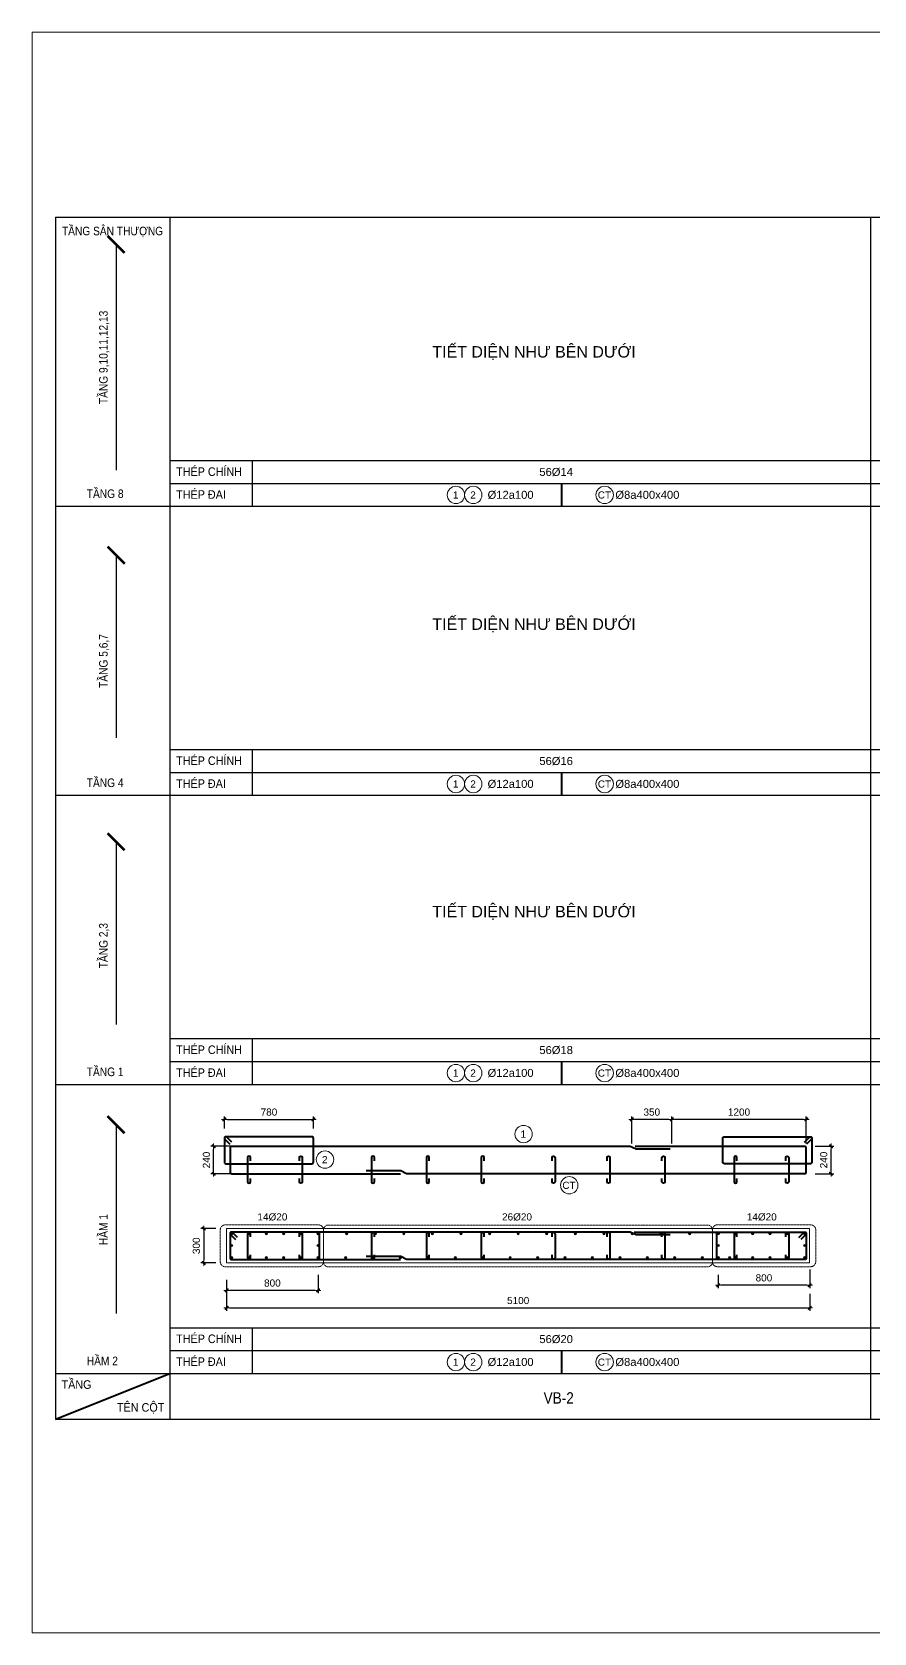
# Model space of a CAD drawing. Header units: millimetres. Extents: x -146909 to 4830753, y -683702 to -336947.
# Drawn here: x 4639581 to 4646947, y -448762 to -434762 of the extents above; entities that cross this region are included whole.
import ezdxf
from ezdxf.enums import TextEntityAlignment as Align

# ---------------------------------------------------------------- set-up
doc = ezdxf.new("R2010")
doc.units = ezdxf.units.MM
doc.header["$MEASUREMENT"] = 0
doc.linetypes.add('HIDDEN', pattern=[0.375, 0.25, -0.125])
doc.layers.get('0').update_dxf_attribs({"lineweight": 9})
doc.layers.get('Defpoints').update_dxf_attribs({"color": 10, "lineweight": 0})
for name, color, linetype, lineweight in [("'S_General_Cont_1 Thin", 1, 'Continuous', 18), ("'S_General_Text_3_Member name", 3, 'Continuous', 35), ('CDAI', 3, 'Continuous', 40), ('chunho.q', 1, 'Continuous', 13), ('CTHEP', 4, 'Continuous', 50), ('DBAO', 2, 'Continuous', 13), ('DMo', 9, 'HIDDEN', 9), ('KTH', 154, 'Continuous', 9), ('STICK', 1, 'Continuous', 9)]:
    doc.layers.add(name, color=color, linetype=linetype, lineweight=lineweight)
for name, color, linetype in [('DM', 1, 'Continuous'), ('TBL', 1, 'Continuous'), ('TX', 214, 'Continuous')]:
    doc.layers.add(name, color=color, linetype=linetype)
doc.styles.add('arial', font='arial.ttf', dxfattribs={"width": 0.85})
doc.styles.add('TTP-HelCon', font='arial.ttf')
doc.dimstyles.new('TTP-25', dxfattribs={"dimscale": 25, "dimtxt": 2.5, "dimasz": 1, "dimexe": 1, "dimexo": 1, "dimgap": 0.09, "dimtad": 0, "dimdec": 4, "dimrnd": 10, "dimzin": 9, "dimdsep": 46, "dimtxsty": 'TTP-HelCon', "dimblk": 'Stick', "dimcen": 0.09, "dimdle": 1.5, "dimclrd": 256, "dimclre": 256, "dimclrt": 1, "dimadec": 0, "dimazin": 0, "dimtfac": 1, "dimtdec": 4, "dimtmove": 0, "dimatfit": 3, "dimldrblk": 'ARCHTICK', "dimfxl": 1, "dimtvp": 1, "dimtolj": 1, "dimtzin": 0, "dimarcsym": 0})
doc.dimstyles.new('TTP-50', dxfattribs={"dimscale": 50, "dimtxt": 2.5, "dimasz": 1, "dimexe": 1, "dimexo": 1, "dimgap": 0.09, "dimtad": 0, "dimdec": 4, "dimzin": 9, "dimdsep": 46, "dimtxsty": 'arial', "dimblk": 'Stick', "dimcen": 0.09, "dimdle": 1.5, "dimclrd": 256, "dimclre": 256, "dimclrt": 1, "dimadec": 0, "dimazin": 0, "dimtfac": 1, "dimtdec": 4, "dimtmove": 0, "dimatfit": 3, "dimldrblk": 'ARCHTICK', "dimfxl": 1, "dimtvp": 1, "dimtolj": 1, "dimtzin": 0, "dimarcsym": 0})

# ---------------------------------------------------------------- blocks, each defined once
blk = doc.blocks.new('sign of slab')
at = {"layer": "'S_General_Cont_1 Thin"}
blk.add_circle((-10, 0), 475, dxfattribs=at)
at = {"layer": "'S_General_Text_3_Member name", "style": 'arial'}
blk.add_attdef('S', text='', height=250, dxfattribs=at).set_placement((-23, -1), align=Align.MIDDLE_CENTER)
blk = doc.blocks.new('Stick')
at = {"layer": 'STICK'}
h = blk.add_hatch(color=256, dxfattribs=at)
edge = h.paths.add_edge_path()
edge.add_line((0.3, 0.5), (-0.5, -0.3))
edge.add_arc((-0.4, -0.4), 0.141, 135, 315)
edge.add_line((-0.3, -0.5), (0.5, 0.3))
edge.add_arc((0.4, 0.4), 0.141, 315, 495)
blk.add_line((1, 0), (-1, 0), dxfattribs=at)
blk.add_lwpolyline([(0.3, 0.5), (-0.5, -0.3, 1), (-0.3, -0.5), (0.5, 0.3, 1), (0.3, 0.5, 1)], format="xyb", dxfattribs=at)
blk = doc.blocks.new('*D363')
at = {"layer": 'Defpoints', "color": 0, "transparency": 16777216}
for p in [(4646406, -444506), (4646571, -444506), (4646406, -444746)]:
    blk.add_point(p, dxfattribs=at)
at = {"layer": 'KTH', "lineweight": -2, "transparency": 16777216}
for p, q in [((4646431, -444506), (4646596, -444506)), ((4646571, -444721), (4646571, -444531)), ((4646431, -444746), (4646596, -444746))]:
    blk.add_line(p, q, dxfattribs=at)
at = {"layer": 'KTH', "lineweight": -2, "transparency": 16777216, "xscale": 25, "yscale": 25, "zscale": 25}
for p, rotation in [((4646571, -444506), 90), ((4646571, -444746), 270)]:
    blk.add_blockref('Stick', p, dxfattribs=dict(at, rotation=rotation))
at = {"layer": 'KTH', "color": 1, "transparency": 16777216, "insert": (4646507, -444626), "char_height": 62.5, "attachment_point": 5, "rotation": 90, "style": 'TTP-HelCon'}
blk.add_mtext('\\A1;240', dxfattribs=at)
blk = doc.blocks.new('_ArchTick')
at = {"color": 0, "linetype": 'ByBlock', "const_width": 0.15}
blk.add_lwpolyline([(-0.5, -0.5), (0.5, 0.5)], dxfattribs=at)
blk = doc.blocks.new('*D364')
at = {"layer": 'Defpoints', "color": 0, "transparency": 16777216}
for p in [(4641170, -444506), (4641354, -444506), (4641354, -444746)]:
    blk.add_point(p, dxfattribs=at)
at = {"layer": 'KTH', "lineweight": -2, "transparency": 16777216}
for p, q in [((4641329, -444506), (4641145, -444506)), ((4641170, -444721), (4641170, -444531)), ((4641329, -444746), (4641145, -444746))]:
    blk.add_line(p, q, dxfattribs=at)
at = {"layer": 'KTH', "lineweight": -2, "transparency": 16777216, "xscale": 25, "yscale": 25, "zscale": 25}
for p, rotation in [((4641170, -444506), 90), ((4641170, -444746), 270)]:
    blk.add_blockref('Stick', p, dxfattribs=dict(at, rotation=rotation))
at = {"layer": 'KTH', "color": 1, "transparency": 16777216, "insert": (4641107, -444626), "char_height": 62.5, "attachment_point": 5, "rotation": 90, "style": 'TTP-HelCon'}
blk.add_mtext('\\A1;240', dxfattribs=at)
blk = doc.blocks.new('*D365')
at = {"layer": 'Defpoints', "color": 0, "transparency": 16777216}
for p in [(4642084, -445604), (4641284, -445649), (4641284, -445766)]:
    blk.add_point(p, dxfattribs=at)
at = {"layer": 'KTH', "lineweight": -2, "transparency": 16777216}
for p, q in [((4641284, -445674), (4641284, -445791)), ((4642084, -445629), (4642084, -445791)), ((4642059, -445766), (4641309, -445766))]:
    blk.add_line(p, q, dxfattribs=at)
at = {"layer": 'KTH', "lineweight": -2, "transparency": 16777216, "xscale": 25, "yscale": 25, "zscale": 25, "rotation": 180}
blk.add_blockref('Stick', (4641284, -445766), dxfattribs=at)
at = {"layer": 'KTH', "lineweight": -2, "transparency": 16777216, "xscale": 25, "yscale": 25, "zscale": 25}
blk.add_blockref('Stick', (4642084, -445766), dxfattribs=at)
at = {"layer": 'KTH', "color": 1, "transparency": 16777216, "insert": (4641684, -445702), "char_height": 62.5, "attachment_point": 5, "style": 'TTP-HelCon'}
blk.add_mtext('\\A1;800', dxfattribs=at)
blk = doc.blocks.new('*D366')
at = {"layer": 'Defpoints', "color": 0, "transparency": 16777216}
for p in [(4641284, -445713), (4646384, -445771), (4646384, -445919)]:
    blk.add_point(p, dxfattribs=at)
at = {"layer": 'KTH', "lineweight": -2, "transparency": 16777216}
for p, q in [((4641284, -445738), (4641284, -445944)), ((4646384, -445796), (4646384, -445944)), ((4641309, -445919), (4646359, -445919))]:
    blk.add_line(p, q, dxfattribs=at)
at = {"layer": 'KTH', "lineweight": -2, "transparency": 16777216, "xscale": 25, "yscale": 25, "zscale": 25, "rotation": 180}
blk.add_blockref('Stick', (4641284, -445919), dxfattribs=at)
at = {"layer": 'KTH', "lineweight": -2, "transparency": 16777216, "xscale": 25, "yscale": 25, "zscale": 25}
blk.add_blockref('Stick', (4646384, -445919), dxfattribs=at)
at = {"layer": 'KTH', "color": 1, "transparency": 16777216, "insert": (4643834, -445855), "char_height": 62.5, "attachment_point": 5, "style": 'TTP-HelCon'}
blk.add_mtext('\\A1;5100', dxfattribs=at)
blk = doc.blocks.new('*D367')
at = {"layer": 'Defpoints', "color": 0, "transparency": 16777216}
for p in [(4645584, -445604), (4646384, -445559), (4645584, -445721)]:
    blk.add_point(p, dxfattribs=at)
at = {"layer": 'KTH', "lineweight": -2, "transparency": 16777216}
for p, q in [((4646384, -445584), (4646384, -445746)), ((4645584, -445629), (4645584, -445746)), ((4646359, -445721), (4645609, -445721))]:
    blk.add_line(p, q, dxfattribs=at)
at = {"layer": 'KTH', "lineweight": -2, "transparency": 16777216, "xscale": 25, "yscale": 25, "zscale": 25, "rotation": 180}
blk.add_blockref('Stick', (4645584, -445721), dxfattribs=at)
at = {"layer": 'KTH', "lineweight": -2, "transparency": 16777216, "xscale": 25, "yscale": 25, "zscale": 25}
blk.add_blockref('Stick', (4646384, -445721), dxfattribs=at)
at = {"layer": 'KTH', "color": 1, "transparency": 16777216, "insert": (4645984, -445657), "char_height": 62.5, "attachment_point": 5, "style": 'TTP-HelCon'}
blk.add_mtext('\\A1;800', dxfattribs=at)
blk = doc.blocks.new('*D359')
at = {"layer": 'Defpoints', "color": 0, "transparency": 16777216}
for p in [(4644828, -444271), (4644828, -444506), (4645178, -444506)]:
    blk.add_point(p, dxfattribs=at)
at = {"layer": 'KTH', "lineweight": -2, "transparency": 16777216}
for p, q in [((4644828, -444481), (4644828, -444246)), ((4645153, -444271), (4644853, -444271)), ((4645178, -444481), (4645178, -444246))]:
    blk.add_line(p, q, dxfattribs=at)
at = {"layer": 'KTH', "lineweight": -2, "transparency": 16777216, "xscale": 25, "yscale": 25, "zscale": 25, "rotation": 180}
blk.add_blockref('Stick', (4644828, -444271), dxfattribs=at)
at = {"layer": 'KTH', "lineweight": -2, "transparency": 16777216, "xscale": 25, "yscale": 25, "zscale": 25}
blk.add_blockref('Stick', (4645178, -444271), dxfattribs=at)
at = {"layer": 'KTH', "color": 1, "transparency": 16777216, "insert": (4645003, -444207), "char_height": 62.5, "attachment_point": 5, "style": 'TTP-HelCon'}
blk.add_mtext('\\A1;350', dxfattribs=at)
blk = doc.blocks.new('*D360')
at = {"layer": 'Defpoints', "color": 0, "transparency": 16777216}
for p in [(4645178, -444271), (4645178, -444506), (4646354, -444506)]:
    blk.add_point(p, dxfattribs=at)
at = {"layer": 'KTH', "lineweight": -2, "transparency": 16777216}
for p, q in [((4645178, -444481), (4645178, -444246)), ((4646329, -444271), (4645203, -444271)), ((4646354, -444481), (4646354, -444246))]:
    blk.add_line(p, q, dxfattribs=at)
at = {"layer": 'KTH', "lineweight": -2, "transparency": 16777216, "xscale": 25, "yscale": 25, "zscale": 25, "rotation": 180}
blk.add_blockref('Stick', (4645178, -444271), dxfattribs=at)
at = {"layer": 'KTH', "lineweight": -2, "transparency": 16777216, "xscale": 25, "yscale": 25, "zscale": 25}
blk.add_blockref('Stick', (4646354, -444271), dxfattribs=at)
at = {"layer": 'KTH', "color": 1, "transparency": 16777216, "insert": (4645766, -444207), "char_height": 62.5, "attachment_point": 5, "style": 'TTP-HelCon'}
blk.add_mtext('\\A1;1200', dxfattribs=at)
blk = doc.blocks.new('*U343')
at = {"layer": 'CTHEP', "ltscale": 0.02, "const_width": 10}
blk.add_lwpolyline([(0, 5, -1), (0, -5, -1)], format="xyb", close=True, dxfattribs=at)
at = {"layer": 'Defpoints', "color": 1}
blk.add_circle((0, 0), 10, dxfattribs=at)
blk = doc.blocks.new('*U344')
at = {"layer": 'CDAI', "color": 0, "linetype": 'ByBlock', "lineweight": -2, "transparency": 16777216}
for p in [(0, 0), (151, 0), (302, 0), (453, 0), (604, 0), (755, 0)]:
    blk.add_blockref('*U343', p, dxfattribs=at)
blk = doc.blocks.new('*D361')
at = {"layer": 'Defpoints', "color": 0, "transparency": 16777216}
for p in [(4641214, -445226), (4641083, -445526), (4641214, -445526)]:
    blk.add_point(p, dxfattribs=at)
at = {"layer": 'KTH', "lineweight": -2, "transparency": 16777216}
for p, q in [((4641189, -445226), (4641058, -445226)), ((4641083, -445251), (4641083, -445501)), ((4641189, -445526), (4641058, -445526))]:
    blk.add_line(p, q, dxfattribs=at)
at = {"layer": 'KTH', "lineweight": -2, "transparency": 16777216, "xscale": 25, "yscale": 25, "zscale": 25}
for p, rotation in [((4641083, -445226), 90), ((4641083, -445526), 270)]:
    blk.add_blockref('Stick', p, dxfattribs=dict(at, rotation=rotation))
at = {"layer": 'KTH', "color": 1, "transparency": 16777216, "insert": (4641019, -445376), "char_height": 62.5, "attachment_point": 5, "rotation": 90, "style": 'TTP-HelCon'}
blk.add_mtext('\\A1;300', dxfattribs=at)
blk = doc.blocks.new('*U345')
at = {"layer": 'CTHEP', "ltscale": 0.02, "const_width": 10}
blk.add_lwpolyline([(0, 5, -1), (0, -5, -1)], format="xyb", close=True, dxfattribs=at)
at = {"layer": 'Defpoints', "color": 1}
blk.add_circle((0, 0), 10, dxfattribs=at)
blk = doc.blocks.new('*U322')
at = {"layer": 'CDAI', "color": 0, "linetype": 'ByBlock', "lineweight": -2, "transparency": 16777216}
blk.add_blockref('*U345', (0, 0), dxfattribs=at)
blk = doc.blocks.new('*U341')
at = {"layer": 'CTHEP', "ltscale": 0.02, "const_width": 10}
blk.add_lwpolyline([(0, 5, -1), (0, -5, -1)], format="xyb", close=True, dxfattribs=at)
at = {"layer": 'Defpoints', "color": 1}
blk.add_circle((0, 0), 10, dxfattribs=at)
blk = doc.blocks.new('*U342')
at = {"layer": 'CDAI', "color": 0, "linetype": 'ByBlock', "lineweight": -2, "transparency": 16777216}
blk.add_blockref('*U341', (0, 0), dxfattribs=at)
blk = doc.blocks.new('*U337')
at = {"layer": 'CTHEP', "ltscale": 0.02, "const_width": 10}
blk.add_lwpolyline([(0, 5, -1), (0, -5, -1)], format="xyb", close=True, dxfattribs=at)
at = {"layer": 'Defpoints', "color": 1}
blk.add_circle((0, 0), 10, dxfattribs=at)
blk = doc.blocks.new('*U338')
at = {"layer": 'CDAI', "color": 0, "linetype": 'ByBlock', "lineweight": -2, "transparency": 16777216}
blk.add_blockref('*U337', (0, 0), dxfattribs=at)
blk = doc.blocks.new('*U335')
at = {"layer": 'CTHEP', "ltscale": 0.02, "const_width": 10}
blk.add_lwpolyline([(0, 5, -1), (0, -5, -1)], format="xyb", close=True, dxfattribs=at)
at = {"layer": 'Defpoints', "color": 1}
blk.add_circle((0, 0), 10, dxfattribs=at)
blk = doc.blocks.new('*U336')
at = {"layer": 'CDAI', "color": 0, "linetype": 'ByBlock', "lineweight": -2, "transparency": 16777216}
blk.add_blockref('*U335', (0, 0), dxfattribs=at)
blk = doc.blocks.new('*U339')
at = {"layer": 'CTHEP', "ltscale": 0.02, "const_width": 10}
blk.add_lwpolyline([(0, 5, -1), (0, -5, -1)], format="xyb", close=True, dxfattribs=at)
at = {"layer": 'Defpoints', "color": 1}
blk.add_circle((0, 0), 10, dxfattribs=at)
blk = doc.blocks.new('*U340')
at = {"layer": 'CDAI', "color": 0, "linetype": 'ByBlock', "lineweight": -2, "transparency": 16777216}
for p in [(0, 0), (250, 0), (500, 0), (750, 0), (1000, 0), (1250, 0), (1500, 0), (1750, 0), (2000, 0), (2250, 0), (2500, 0), (2750, 0), (3000, 0), (3250, 0), (3500, 0)]:
    blk.add_blockref('*U339', p, dxfattribs=at)
blk = doc.blocks.new('*U346')
at = {"layer": 'CTHEP', "ltscale": 0.02, "const_width": 10}
blk.add_lwpolyline([(0, 5, -1), (0, -5, -1)], format="xyb", close=True, dxfattribs=at)
at = {"layer": 'Defpoints', "color": 1}
blk.add_circle((0, 0), 10, dxfattribs=at)
blk = doc.blocks.new('*U347')
at = {"layer": 'CDAI', "color": 0, "linetype": 'ByBlock', "lineweight": -2, "transparency": 16777216}
for p in [(0, 0), (151, 0), (302, 0), (453, 0), (604, 0), (755, 0)]:
    blk.add_blockref('*U346', p, dxfattribs=at)
blk = doc.blocks.new('*U318')
at = {"layer": 'CTHEP', "ltscale": 0.02, "const_width": 10}
blk.add_lwpolyline([(0, 5, -1), (0, -5, -1)], format="xyb", close=True, dxfattribs=at)
at = {"layer": 'Defpoints', "color": 1}
blk.add_circle((0, 0), 10, dxfattribs=at)
blk = doc.blocks.new('*U319')
at = {"layer": 'CDAI', "color": 0, "linetype": 'ByBlock', "lineweight": -2, "transparency": 16777216}
for p in [(0, 0), (151, 0), (302, 0), (453, 0), (604, 0), (755, 0)]:
    blk.add_blockref('*U318', p, dxfattribs=at)
blk = doc.blocks.new('*U348')
at = {"layer": 'CTHEP', "ltscale": 0.02, "const_width": 10}
blk.add_lwpolyline([(0, 5, -1), (0, -5, -1)], format="xyb", close=True, dxfattribs=at)
at = {"layer": 'Defpoints', "color": 1}
blk.add_circle((0, 0), 10, dxfattribs=at)
blk = doc.blocks.new('*U349')
at = {"layer": 'CDAI', "color": 0, "linetype": 'ByBlock', "lineweight": -2, "transparency": 16777216}
for p in [(0, 0), (151, 0), (302, 0), (453, 0), (604, 0), (755, 0)]:
    blk.add_blockref('*U348', p, dxfattribs=at)
blk = doc.blocks.new('*U320')
at = {"layer": 'CTHEP', "ltscale": 0.02, "const_width": 10}
blk.add_lwpolyline([(0, 5, -1), (0, -5, -1)], format="xyb", close=True, dxfattribs=at)
at = {"layer": 'Defpoints', "color": 1}
blk.add_circle((0, 0), 10, dxfattribs=at)
blk = doc.blocks.new('*U321')
at = {"layer": 'CDAI', "color": 0, "linetype": 'ByBlock', "lineweight": -2, "transparency": 16777216}
for p in [(0, 0), (240, 0), (480, 0), (720, 0), (960, 0), (1200, 0), (1440, 0), (1680, 0), (1920, 0), (2160, 0), (2400, 0), (2640, 0), (2880, 0), (3120, 0), (3360, 0), (3600, 0)]:
    blk.add_blockref('*U320', p, dxfattribs=at)
blk = doc.blocks.new('*D362')
at = {"layer": 'Defpoints', "color": 0, "transparency": 16777216}
for p in [(4642043, -444271), (4641264, -444375), (4642043, -444375)]:
    blk.add_point(p, dxfattribs=at)
at = {"layer": 'KTH', "lineweight": -2, "transparency": 16777216}
for p, q in [((4641264, -444350), (4641264, -444246)), ((4641289, -444271), (4642018, -444271)), ((4642043, -444350), (4642043, -444246))]:
    blk.add_line(p, q, dxfattribs=at)
at = {"layer": 'KTH', "lineweight": -2, "transparency": 16777216, "xscale": 25, "yscale": 25, "zscale": 25, "rotation": 180}
blk.add_blockref('Stick', (4641264, -444271), dxfattribs=at)
at = {"layer": 'KTH', "lineweight": -2, "transparency": 16777216, "xscale": 25, "yscale": 25, "zscale": 25}
blk.add_blockref('Stick', (4642043, -444271), dxfattribs=at)
at = {"layer": 'KTH', "color": 1, "transparency": 16777216, "insert": (4641654, -444207), "char_height": 62.5, "attachment_point": 5, "style": 'TTP-HelCon'}
blk.add_mtext('\\A1;780', dxfattribs=at)

msp = doc.modelspace()

# ---------------------------------------------------------------- linework, layer by layer
at = {"layer": 'CDAI', "color": 214}
for p, q in [((4644212.50113, -438709.05331), (4644212.50113, -438909.05331)), ((4644212.50113, -441236.73605), (4644212.50113, -441436.73605)), ((4644212.50113, -443764.41878), (4644212.50113, -443964.41878)), ((4644212.50113, -446292.10152), (4644212.50113, -446492.10152)), ((4639785.95583, -446892.10152), (4640785.95583, -446492.10152))]:
    msp.add_line(p, q, dxfattribs=at)
at = {"layer": 'CDAI'}
for points in [[(4641329.76534, -444470.78179), (4641285.44514, -444426.46159, 0.6681786379), (4641264.10631, -444435.30042), (4641264.10631, -444645.80042, 0.4142135624), (4641276.60631, -444658.30042), (4642030.60631, -444658.30042, 0.4142135624), (4642043.10631, -444645.80042), (4642043.10631, -444435.30042, 0.4142135624), (4642030.60631, -444422.80042), (4641276.60631, -444422.80042, 0.6681786379), (4641267.76747, -444444.13926), (4641312.08767, -444488.45946)], [(4646338.09398, -444470.78179), (4646382.41418, -444426.46159, -0.6681786379), (4646403.75301, -444435.30042), (4646403.75301, -444645.80042, -0.4142135624), (4646391.25301, -444658.30042), (4645637.25301, -444658.30042, -0.4142135624), (4645624.75301, -444645.80042), (4645624.75301, -444435.30042, -0.4142135624), (4645637.25301, -444422.80042), (4646391.25301, -444422.80042, -0.6681786379), (4646400.09185, -444444.13926), (4646355.77165, -444488.45946)], [(4641492.42966, -444632.81148), (4641492.42966, -444605.31148, 1), (4641467.42966, -444605.31148), (4641467.42966, -444815.81148, 1), (4641492.42966, -444815.81148), (4641492.42966, -444788.31148)], [(4641920.42966, -444632.81148), (4641920.42966, -444605.31148, -1), (4641945.42966, -444605.31148), (4641945.42966, -444815.81148, -1), (4641920.42966, -444815.81148), (4641920.42966, -444788.31148)], [(4642576.26299, -444632.81148), (4642576.26299, -444605.31148, 1), (4642551.26299, -444605.31148), (4642551.26299, -444815.81148, 1), (4642576.26299, -444815.81148), (4642576.26299, -444788.31148)], [(4643056.26299, -444632.81148), (4643056.26299, -444605.31148, 1), (4643031.26299, -444605.31148), (4643031.26299, -444815.81148, 1), (4643056.26299, -444815.81148), (4643056.26299, -444788.31148)], [(4643536.26299, -444632.81148), (4643536.26299, -444605.31148, 1), (4643511.26299, -444605.31148), (4643511.26299, -444815.81148, 1), (4643536.26299, -444815.81148), (4643536.26299, -444788.31148)], [(4644131.59633, -444632.81148), (4644131.59633, -444605.31148, -1), (4644156.59633, -444605.31148), (4644156.59633, -444815.81148, -1), (4644131.59633, -444815.81148), (4644131.59633, -444788.31148)], [(4644611.59633, -444632.81148), (4644611.59633, -444605.31148, -1), (4644636.59633, -444605.31148), (4644636.59633, -444815.81148, -1), (4644611.59633, -444815.81148), (4644611.59633, -444788.31148)], [(4645091.59633, -444632.81148), (4645091.59633, -444605.31148, -1), (4645116.59633, -444605.31148), (4645116.59633, -444815.81148, -1), (4645091.59633, -444815.81148), (4645091.59633, -444788.31148)], [(4645747.42966, -444632.81148), (4645747.42966, -444605.31148, 1), (4645722.42966, -444605.31148), (4645722.42966, -444815.81148, 1), (4645747.42966, -444815.81148), (4645747.42966, -444788.31148)], [(4646175.42966, -444632.81148), (4646175.42966, -444605.31148, -1), (4646200.42966, -444605.31148), (4646200.42966, -444815.81148, -1), (4646175.42966, -444815.81148), (4646175.42966, -444788.31148)], [(4641379.58869, -445303.82693), (4641335.26849, -445259.50673, 0.6681786379), (4641313.92966, -445268.34557), (4641313.92966, -445483.34557, 0.4142135624), (4641326.42966, -445495.84557), (4642084.30357, -445495.84557, 0.4142135624), (4642096.80357, -445483.34557), (4642096.80357, -445268.34557, 0.4142135624), (4642084.30357, -445255.84557), (4641326.42966, -445255.84557, 0.6681786379), (4641317.59082, -445277.1844), (4641361.91102, -445321.5046)], [(4641492.42966, -445298.34557), (4641492.42966, -445270.84557, 1), (4641467.42966, -445270.84557), (4641467.42966, -445481.34557, 1), (4641492.42966, -445481.34557), (4641492.42966, -445453.84557)], [(4641920.42966, -445298.34557), (4641920.42966, -445270.84557, -1), (4641945.42966, -445270.84557), (4641945.42966, -445481.34557, -1), (4641920.42966, -445481.34557), (4641920.42966, -445453.84557)], [(4642576.26299, -445298.34557), (4642576.26299, -445270.84557, 1), (4642551.26299, -445270.84557), (4642551.26299, -445481.34557, 1), (4642576.26299, -445481.34557), (4642576.26299, -445453.84557)], [(4643056.26299, -445298.34557), (4643056.26299, -445270.84557, 1), (4643031.26299, -445270.84557), (4643031.26299, -445481.34557, 1), (4643056.26299, -445481.34557), (4643056.26299, -445453.84557)], [(4643536.26299, -445298.34557), (4643536.26299, -445270.84557, 1), (4643511.26299, -445270.84557), (4643511.26299, -445481.34557, 1), (4643536.26299, -445481.34557), (4643536.26299, -445453.84557)], [(4644131.59633, -445298.34557), (4644131.59633, -445270.84557, -1), (4644156.59633, -445270.84557), (4644156.59633, -445481.34557, -1), (4644131.59633, -445481.34557), (4644131.59633, -445453.84557)], [(4644611.59633, -445298.34557), (4644611.59633, -445270.84557, -1), (4644636.59633, -445270.84557), (4644636.59633, -445481.34557, -1), (4644611.59633, -445481.34557), (4644611.59633, -445453.84557)], [(4645091.59633, -445298.34557), (4645091.59633, -445270.84557, -1), (4645116.59633, -445270.84557), (4645116.59633, -445481.34557, -1), (4645091.59633, -445481.34557), (4645091.59633, -445453.84557)], [(4646288.27062, -445303.82693), (4646332.59082, -445259.50673, -0.6681786379), (4646353.92966, -445268.34557), (4646353.92966, -445483.34557, -0.4142135624), (4646341.42966, -445495.84557), (4645583.55574, -445495.84557, -0.4142135624), (4645571.05574, -445483.34557), (4645571.05574, -445268.34557, -0.4142135624), (4645583.55574, -445255.84557), (4646341.42966, -445255.84557, -0.6681786379), (4646350.26849, -445277.1844), (4646305.94829, -445321.5046)], [(4645747.42966, -445298.34557), (4645747.42966, -445270.84557, 1), (4645722.42966, -445270.84557), (4645722.42966, -445481.34557, 1), (4645747.42966, -445481.34557), (4645747.42966, -445453.84557)], [(4646175.42966, -445298.34557), (4646175.42966, -445270.84557, -1), (4646200.42966, -445270.84557), (4646200.42966, -445481.34557, -1), (4646175.42966, -445481.34557), (4646175.42966, -445453.84557)]]:
    msp.add_lwpolyline(points, format="xyb", dxfattribs=at)
at = {"layer": 'CDAI', "ltscale": 0.02}
for points in [[(4645164.62875, -444531.49645), (4644864.8929, -444531.49645), (4644814.8929, -444506.49645), (4641328.92966, -444506.49645, 0.4142135624), (4641313.92966, -444521.49645), (4641313.92966, -444731.49645, 0.4142135624), (4641328.92966, -444746.49645), (4642805.4785, -444746.49645)], [(4646338.92966, -444746.49645, 0.4142135624), (4646353.92966, -444731.49645), (4646353.92966, -444521.49645, 0.4142135624), (4646338.92966, -444506.49645), (4644858.00895, -444506.49645)], [(4645164.62875, -445280.84557), (4644864.8929, -445280.84557), (4644814.8929, -445255.84557), (4641328.92966, -445255.84557, 0.4142135624), (4641313.92966, -445270.84557), (4641313.92966, -445480.84557, 0.4142135624), (4641328.92966, -445495.84557), (4642805.55975, -445495.84557)]]:
    msp.add_lwpolyline(points, format="xyb", dxfattribs=at)
for points in [[(4646343.65812, -444745.73167), (4642856.5947, -444746.76503), (4642806.5947, -444721.76503), (4642505.81748, -444721.76503)], [(4644847.6946, -445255.84557), (4646338.92966, -445255.84557)], [(4646343.65812, -445495.08079), (4642856.5947, -445496.11415), (4642806.5947, -445471.11415), (4642505.81748, -445471.11415)]]:
    msp.add_lwpolyline(points, dxfattribs=at)
at = {"layer": 'DBAO', "color": 1}
msp.add_lwpolyline([(4656331.26887, -448761.98892), (4639581.26887, -448761.98892), (4639581.26887, -434761.98892), (4656331.26887, -434761.98892)], close=True, dxfattribs=at)
at = {"layer": 'DBAO'}
msp.add_lwpolyline([(4641913.92966, -445526.38572), (4641283.92966, -445525.84557), (4641283.92966, -445225.84557), (4646383.92966, -445225.84557), (4646383.92966, -445525.8326), (4641913.9383, -445526.38571)], dxfattribs=at)
at = {"layer": 'DMo', "color": 6, "ltscale": 10}
msp.add_lwpolyline([(4642087.88339, -445193.56444), (4641271.08937, -445193.56444, 0.4142135624), (4641228.1497, -445236.5041), (4641228.1497, -445515.90073, 0.4142135624), (4641271.08937, -445558.8404), (4642087.88339, -445558.8404, 0.4142135624), (4642130.82305, -445515.90073), (4642130.82305, -445236.5041, 0.4142135624)], format="xyb", close=True, dxfattribs=at)
for points in [[(4645532.6973, -445237.5493, 0.4142135624), (4645489.75764, -445194.60964), (4642173.76271, -445194.60964, 0.4142135624), (4642130.82305, -445237.5493)], [(4646393.86279, -445193.56444), (4645575.63697, -445193.56444, 0.4142135624), (4645532.6973, -445236.5041), (4645532.6973, -445515.90073, 0.4142135624), (4645575.63697, -445558.8404), (4646393.86279, -445558.8404, 0.4142135624), (4646436.80245, -445515.90073), (4646436.80245, -445236.5041, 0.4142135624), (4646393.86279, -445193.56444)], [(4642130.82305, -445236.5041), (4642130.82305, -445516.94593, 0.4142135624), (4642173.76271, -445559.8856), (4645489.75764, -445559.8856, 0.4142135624), (4645532.6973, -445516.94593), (4645532.6973, -445236.5041)]]:
    msp.add_lwpolyline(points, format="xyb", dxfattribs=at)
at = {"layer": 'TBL'}
for p, q in [((4639785.95583, -436381.37057), (4639785.95583, -446892.10152)), ((4639785.95583, -436381.37057), (4653048.94877, -436381.37057)), ((4640785.95583, -436381.37057), (4640785.95583, -446892.10152)), ((4646917.4523, -436381.37057), (4646917.4523, -446892.10152)), ((4640785.95583, -438509.05331), (4653048.94877, -438509.05331)), ((4641507.54996, -438509.05331), (4641507.54996, -438909.05331)), ((4639785.95583, -438909.05331), (4653048.94877, -438909.05331)), ((4640785.95583, -441036.73605), (4653048.94877, -441036.73605)), ((4641507.54996, -441036.73605), (4641507.54996, -441436.73605)), ((4639785.95583, -441436.73605), (4653048.94877, -441436.73605)), ((4640785.95583, -443564.41878), (4653048.94877, -443564.41878)), ((4641507.54996, -443564.41878), (4641507.54996, -443964.41878)), ((4639785.95583, -443964.41878), (4653048.94877, -443964.41878)), ((4640785.95583, -446092.10152), (4653048.94877, -446092.10152)), ((4641507.54996, -446092.10152), (4641507.54996, -446492.10152)), ((4639785.95583, -446492.10152), (4653048.94877, -446492.10152)), ((4639785.95583, -446892.10152), (4653048.94877, -446892.10152))]:
    msp.add_line(p, q, dxfattribs=at)
at = {"layer": 'TBL', "color": 8}
for p, q in [((4640785.95583, -438709.05331), (4653048.94877, -438709.05331)), ((4640785.95583, -441236.73605), (4653048.94877, -441236.73605)), ((4640785.95583, -443764.41878), (4653048.94877, -443764.41878)), ((4640785.95583, -446292.10152), (4653048.94877, -446292.10152))]:
    msp.add_line(p, q, dxfattribs=at)

# ---------------------------------------------------------------- block references
ref = msp.add_blockref('sign of slab', (4643291.2023, -438810.14941), dxfattribs=dict(xscale=0.16, yscale=0.16, zscale=0.16))
ref.add_attrib('S', '1', dxfattribs={"layer": 'DM', "height": 62.5, "style": 'arial'}).set_placement((4643287.44829, -438810.30631), align=Align.MIDDLE_CENTER)
ref = msp.add_blockref('sign of slab', (4643443.16789, -438810.14941), dxfattribs=dict(xscale=0.16, yscale=0.16, zscale=0.16))
ref.add_attrib('S', '2', dxfattribs={"layer": 'DM', "height": 62.5, "style": 'arial'}).set_placement((4643439.41387, -438810.30631), align=Align.MIDDLE_CENTER)
ref = msp.add_blockref('sign of slab', (4644592.26325, -438810.14941), dxfattribs=dict(xscale=0.16, yscale=0.16, zscale=0.16))
ref.add_attrib('S', 'CT', dxfattribs={"layer": 'DM', "height": 62.5, "style": 'arial'}).set_placement((4644588.50923, -438810.30631), align=Align.MIDDLE_CENTER)
ref = msp.add_blockref('sign of slab', (4643291.2023, -441337.83215), dxfattribs=dict(xscale=0.16, yscale=0.16, zscale=0.16))
ref.add_attrib('S', '1', dxfattribs={"layer": 'DM', "height": 62.5, "style": 'arial'}).set_placement((4643287.44829, -441337.98904), align=Align.MIDDLE_CENTER)
ref = msp.add_blockref('sign of slab', (4643443.16789, -441337.83215), dxfattribs=dict(xscale=0.16, yscale=0.16, zscale=0.16))
ref.add_attrib('S', '2', dxfattribs={"layer": 'DM', "height": 62.5, "style": 'arial'}).set_placement((4643439.41387, -441337.98904), align=Align.MIDDLE_CENTER)
ref = msp.add_blockref('sign of slab', (4644592.26325, -441337.83215), dxfattribs=dict(xscale=0.16, yscale=0.16, zscale=0.16))
ref.add_attrib('S', 'CT', dxfattribs={"layer": 'DM', "height": 62.5, "style": 'arial'}).set_placement((4644588.50923, -441337.98904), align=Align.MIDDLE_CENTER)
ref = msp.add_blockref('sign of slab', (4643291.2023, -443865.51489), dxfattribs=dict(xscale=0.16, yscale=0.16, zscale=0.16))
ref.add_attrib('S', '1', dxfattribs={"layer": 'DM', "height": 62.5, "style": 'arial'}).set_placement((4643287.44829, -443865.67178), align=Align.MIDDLE_CENTER)
ref = msp.add_blockref('sign of slab', (4643443.16789, -443865.51489), dxfattribs=dict(xscale=0.16, yscale=0.16, zscale=0.16))
ref.add_attrib('S', '2', dxfattribs={"layer": 'DM', "height": 62.5, "style": 'arial'}).set_placement((4643439.41387, -443865.67178), align=Align.MIDDLE_CENTER)
ref = msp.add_blockref('sign of slab', (4644592.26325, -443865.51489), dxfattribs=dict(xscale=0.16, yscale=0.16, zscale=0.16))
ref.add_attrib('S', 'CT', dxfattribs={"layer": 'DM', "height": 62.5, "style": 'arial'}).set_placement((4644588.50923, -443865.67178), align=Align.MIDDLE_CENTER)
ref = msp.add_blockref('sign of slab', (4643882.77785, -444398.96382), dxfattribs=dict(xscale=0.16, yscale=0.16, zscale=0.16))
ref.add_attrib('S', '1', dxfattribs={"layer": 'DM', "height": 62.5, "style": 'arial'}).set_placement((4643879.02383, -444399.12071), align=Align.MIDDLE_CENTER)
ref = msp.add_blockref('sign of slab', (4642145.996, -444622.45248), dxfattribs=dict(xscale=0.16, yscale=0.16, zscale=0.16))
ref.add_attrib('S', '2', dxfattribs={"layer": 'DM', "height": 62.5, "style": 'arial'}).set_placement((4642142.24198, -444622.60937), align=Align.MIDDLE_CENTER)
ref = msp.add_blockref('sign of slab', (4644282.35377, -444847.0183), dxfattribs=dict(xscale=0.16, yscale=0.16, zscale=0.16))
ref.add_attrib('S', 'CT', dxfattribs={"layer": 'DM', "height": 62.5, "style": 'arial'}).set_placement((4644278.59975, -444847.17519), align=Align.MIDDLE_CENTER)
ref = msp.add_blockref('sign of slab', (4643291.2023, -446393.19763), dxfattribs=dict(xscale=0.16, yscale=0.16, zscale=0.16))
ref.add_attrib('S', '1', dxfattribs={"layer": 'DM', "height": 62.5, "style": 'arial'}).set_placement((4643287.44829, -446393.35452), align=Align.MIDDLE_CENTER)
ref = msp.add_blockref('sign of slab', (4643443.16789, -446393.19763), dxfattribs=dict(xscale=0.16, yscale=0.16, zscale=0.16))
ref.add_attrib('S', '2', dxfattribs={"layer": 'DM', "height": 62.5, "style": 'arial'}).set_placement((4643439.41387, -446393.35452), align=Align.MIDDLE_CENTER)
ref = msp.add_blockref('sign of slab', (4644592.26325, -446393.19763), dxfattribs=dict(xscale=0.16, yscale=0.16, zscale=0.16))
ref.add_attrib('S', 'CT', dxfattribs={"layer": 'DM', "height": 62.5, "style": 'arial'}).set_placement((4644588.50923, -446393.35452), align=Align.MIDDLE_CENTER)
at = {"layer": 'CDAI', "color": 214}
for name, p in [('*U344', (4641328.92966, -445270.84557)), ('*U340', (4642083.92966, -445270.84557))]:
    msp.add_blockref(name, p, dxfattribs=at)
at = {"layer": 'CDAI', "color": 214, "xscale": -1}
msp.add_blockref('*U319', (4646338.92966, -445270.84557), dxfattribs=at)
at = {"layer": 'CDAI', "color": 214, "xscale": -1, "rotation": 180}
for name, p in [('*U322', (4641328.92966, -445373.59557)), ('*U347', (4641328.92966, -445480.84557)), ('*U342', (4642083.92966, -445373.59557)), ('*U321', (4642083.92966, -445480.84557))]:
    msp.add_blockref(name, p, dxfattribs=at)
at = {"layer": 'CDAI', "color": 214, "rotation": 180}
for name, p in [('*U336', (4645583.92966, -445373.59557)), ('*U349', (4646338.92966, -445480.84557)), ('*U338', (4646338.92966, -445373.59557))]:
    msp.add_blockref(name, p, dxfattribs=at)

# ---------------------------------------------------------------- texts
at = {"layer": 'chunho.q', "color": 1, "style": 'arial', "width": 0.85}
for s, p in [('TẦNG SÂN THƯỢNG', (4639843.44323, -436539.72184)), ('TẦNG 8', (4640060.60081, -438837.05331)), ('TẦNG 4', (4640060.60081, -441364.73605)), ('TẦNG 1', (4640060.60081, -443892.41878)), ('HẦM 2', (4640060.60081, -446420.10152))]:
    msp.add_text(s, height=75, dxfattribs=at).set_placement(p)
for s, p in [('TẦNG 9,10,11,12,13', (4640243.28822, -438015.90399)), ('TẦNG 5,6,7', (4640243.28822, -440497.21916)), ('TẦNG 2,3', (4640243.28822, -442949.57115)), ('HẦM 1', (4640243.28822, -445370.3237))]:
    msp.add_text(s, height=75, rotation=90, dxfattribs=at).set_placement(p)
at = {"layer": 'chunho.q', "color": 1, "style": 'arial'}
for s, p in [('14%%C20', (4641553.10812, -445154.68005)), ('26%%C20', (4643692.79562, -445154.68005)), ('14%%C20', (4645833.85412, -445154.68005))]:
    msp.add_text(s, height=62.5, dxfattribs=at).set_placement(p)
at = {"layer": 'TX', "color": 2, "style": 'arial'}
for s, height, p in [('TIẾT DIỆN NHƯ BÊN DƯỚI', 100, (4643972.75015, -437558.90488)), ('56%%C14', 70, (4644166.10015, -438609.05331)), ('%%C12a100', 70, (4643767.67912, -438809.05331)), ('%%C8a400x400', 70, (4644964.38813, -438809.05331)), ('TIẾT DIỆN NHƯ BÊN DƯỚI', 100, (4643972.75015, -439940.36701)), ('56%%C16', 70, (4644166.10015, -441136.73605)), ('%%C12a100', 70, (4643767.67912, -441336.73605)), ('%%C8a400x400', 70, (4644964.38813, -441336.73605)), ('TIẾT DIỆN NHƯ BÊN DƯỚI', 100, (4643972.75015, -442453.82227)), ('56%%C18', 70, (4644166.10015, -443664.41878)), ('%%C12a100', 70, (4643767.67912, -443864.41878)), ('%%C8a400x400', 70, (4644964.38813, -443864.41878)), ('56%%C20', 70, (4644166.10015, -446192.10152)), ('%%C12a100', 70, (4643767.67912, -446392.10152)), ('%%C8a400x400', 70, (4644964.38813, -446392.10152))]:
    msp.add_text(s, height=height, dxfattribs=at).set_placement(p, align=Align.MIDDLE_CENTER)
at = {"layer": 'TX', "color": 2, "style": 'arial', "width": 0.9}
for s, p in [('THÉP CHÍNH', (4640842.21461, -438606.36892)), ('THÉP ĐAI', (4640842.21461, -438806.36892)), ('THÉP CHÍNH', (4640842.21461, -441134.05166)), ('THÉP ĐAI', (4640842.21461, -441334.05166)), ('THÉP CHÍNH', (4640842.21461, -443661.7344)), ('THÉP ĐAI', (4640842.21461, -443861.7344)), ('THÉP CHÍNH', (4640842.21461, -446189.41714)), ('THÉP ĐAI', (4640842.21461, -446389.41714)), ('TẦNG', (4639839.90189, -446589.41714)), ('TÊN CỘT', (4640324.84047, -446789.41714))]:
    msp.add_text(s, height=75, dxfattribs=at).set_placement(p, align=Align.MIDDLE_LEFT)
at = {"layer": 'TX', "color": 2, "insert": (4644188.52988, -446656.80057), "char_height": 100, "width": 312.1258527, "attachment_point": 2, "style": 'arial'}
msp.add_mtext('VB-2', dxfattribs=at)

# ---------------------------------------------------------------- dimensions: what is measured, and where the dimension line sits
at = {"layer": 'KTH'}
for base, p1, p2, picture, middle in [((4642043.10631, -444270.55113), (4641264.10631, -444374.72907), (4642043.10631, -444374.72907), '*D362', (4641653.60631, -444206.7295)), ((4646383.92966, -445918.9917), (4641283.92966, -445712.64285), (4646383.92966, -445771.04798), '*D366', (4643833.92966, -445855.17007))]:
    dim = msp.add_linear_dim(base=base, p1=p1, p2=p2, dimstyle='TTP-25', dxfattribs=at)
    dim.commit()
    dim.dimension.update_dxf_attribs({"geometry": picture, "text_midpoint": middle})
for base, p1, p2, angle, picture, middle in [((4644827.82246, -444270.55113), (4645177.82246, -444506.49645), (4644827.82246, -444506.49645), 180, '*D359', (4645002.82246, -444206.68687)), ((4641170.4061, -444506.49645), (4641353.92966, -444746.49645), (4641353.92966, -444506.49645), 90, '*D364', (4641106.58447, -444626.49645)), ((4646570.59422, -444506.49645), (4646406.46941, -444746.49645), (4646406.46941, -444506.49645), 90, '*D363', (4646506.7726, -444626.49645)), ((4641083.27491, -445525.84557), (4641213.72841, -445225.84557), (4641213.72841, -445525.84557), 90, '*D361', (4641019.41065, -445375.84557)), ((4641283.92966, -445765.50847), (4642083.92966, -445603.69822), (4641283.92966, -445648.69822), 180, '*D365', (4641683.92966, -445701.68685)), ((4645583.62994, -445721.04801), (4646383.62994, -445559.23776), (4645583.62994, -445604.23776), 180, '*D367', (4645983.62994, -445657.22639))]:
    dim = msp.add_linear_dim(base=base, p1=p1, p2=p2, angle=angle, dimstyle='TTP-25', dxfattribs=at)
    dim.commit()
    dim.dimension.update_dxf_attribs({"geometry": picture, "text_midpoint": middle})
dim = msp.add_linear_dim(base=(4645177.82246, -444270.55113), p1=(4646353.92966, -444506.49645), p2=(4645177.82246, -444506.49645), angle=180, text='1200', dimstyle='TTP-25', dxfattribs=at)
dim.commit()
dim.dimension.update_dxf_attribs({"geometry": '*D360', "text_midpoint": (4645765.87606, -444206.7295)})

# ---------------------------------------------------------------- leaders
at = {"layer": 'DM'}
for points in [[(4640316.5189, -436619.51249), (4640316.5189, -438593.15613)], [(4640316.5189, -439336.88649), (4640316.5189, -440935.0795)], [(4640316.5189, -441843.08199), (4640316.5189, -443441.275)], [(4640316.5189, -444316.78776), (4640316.5189, -445968.95774)]]:
    msp.add_leader(points, dimstyle='TTP-50', override={"dimasz": 3, "dimgap": 0.09, "dimtad": 0}, dxfattribs=at)

doc.saveas('drawing.dxf')
